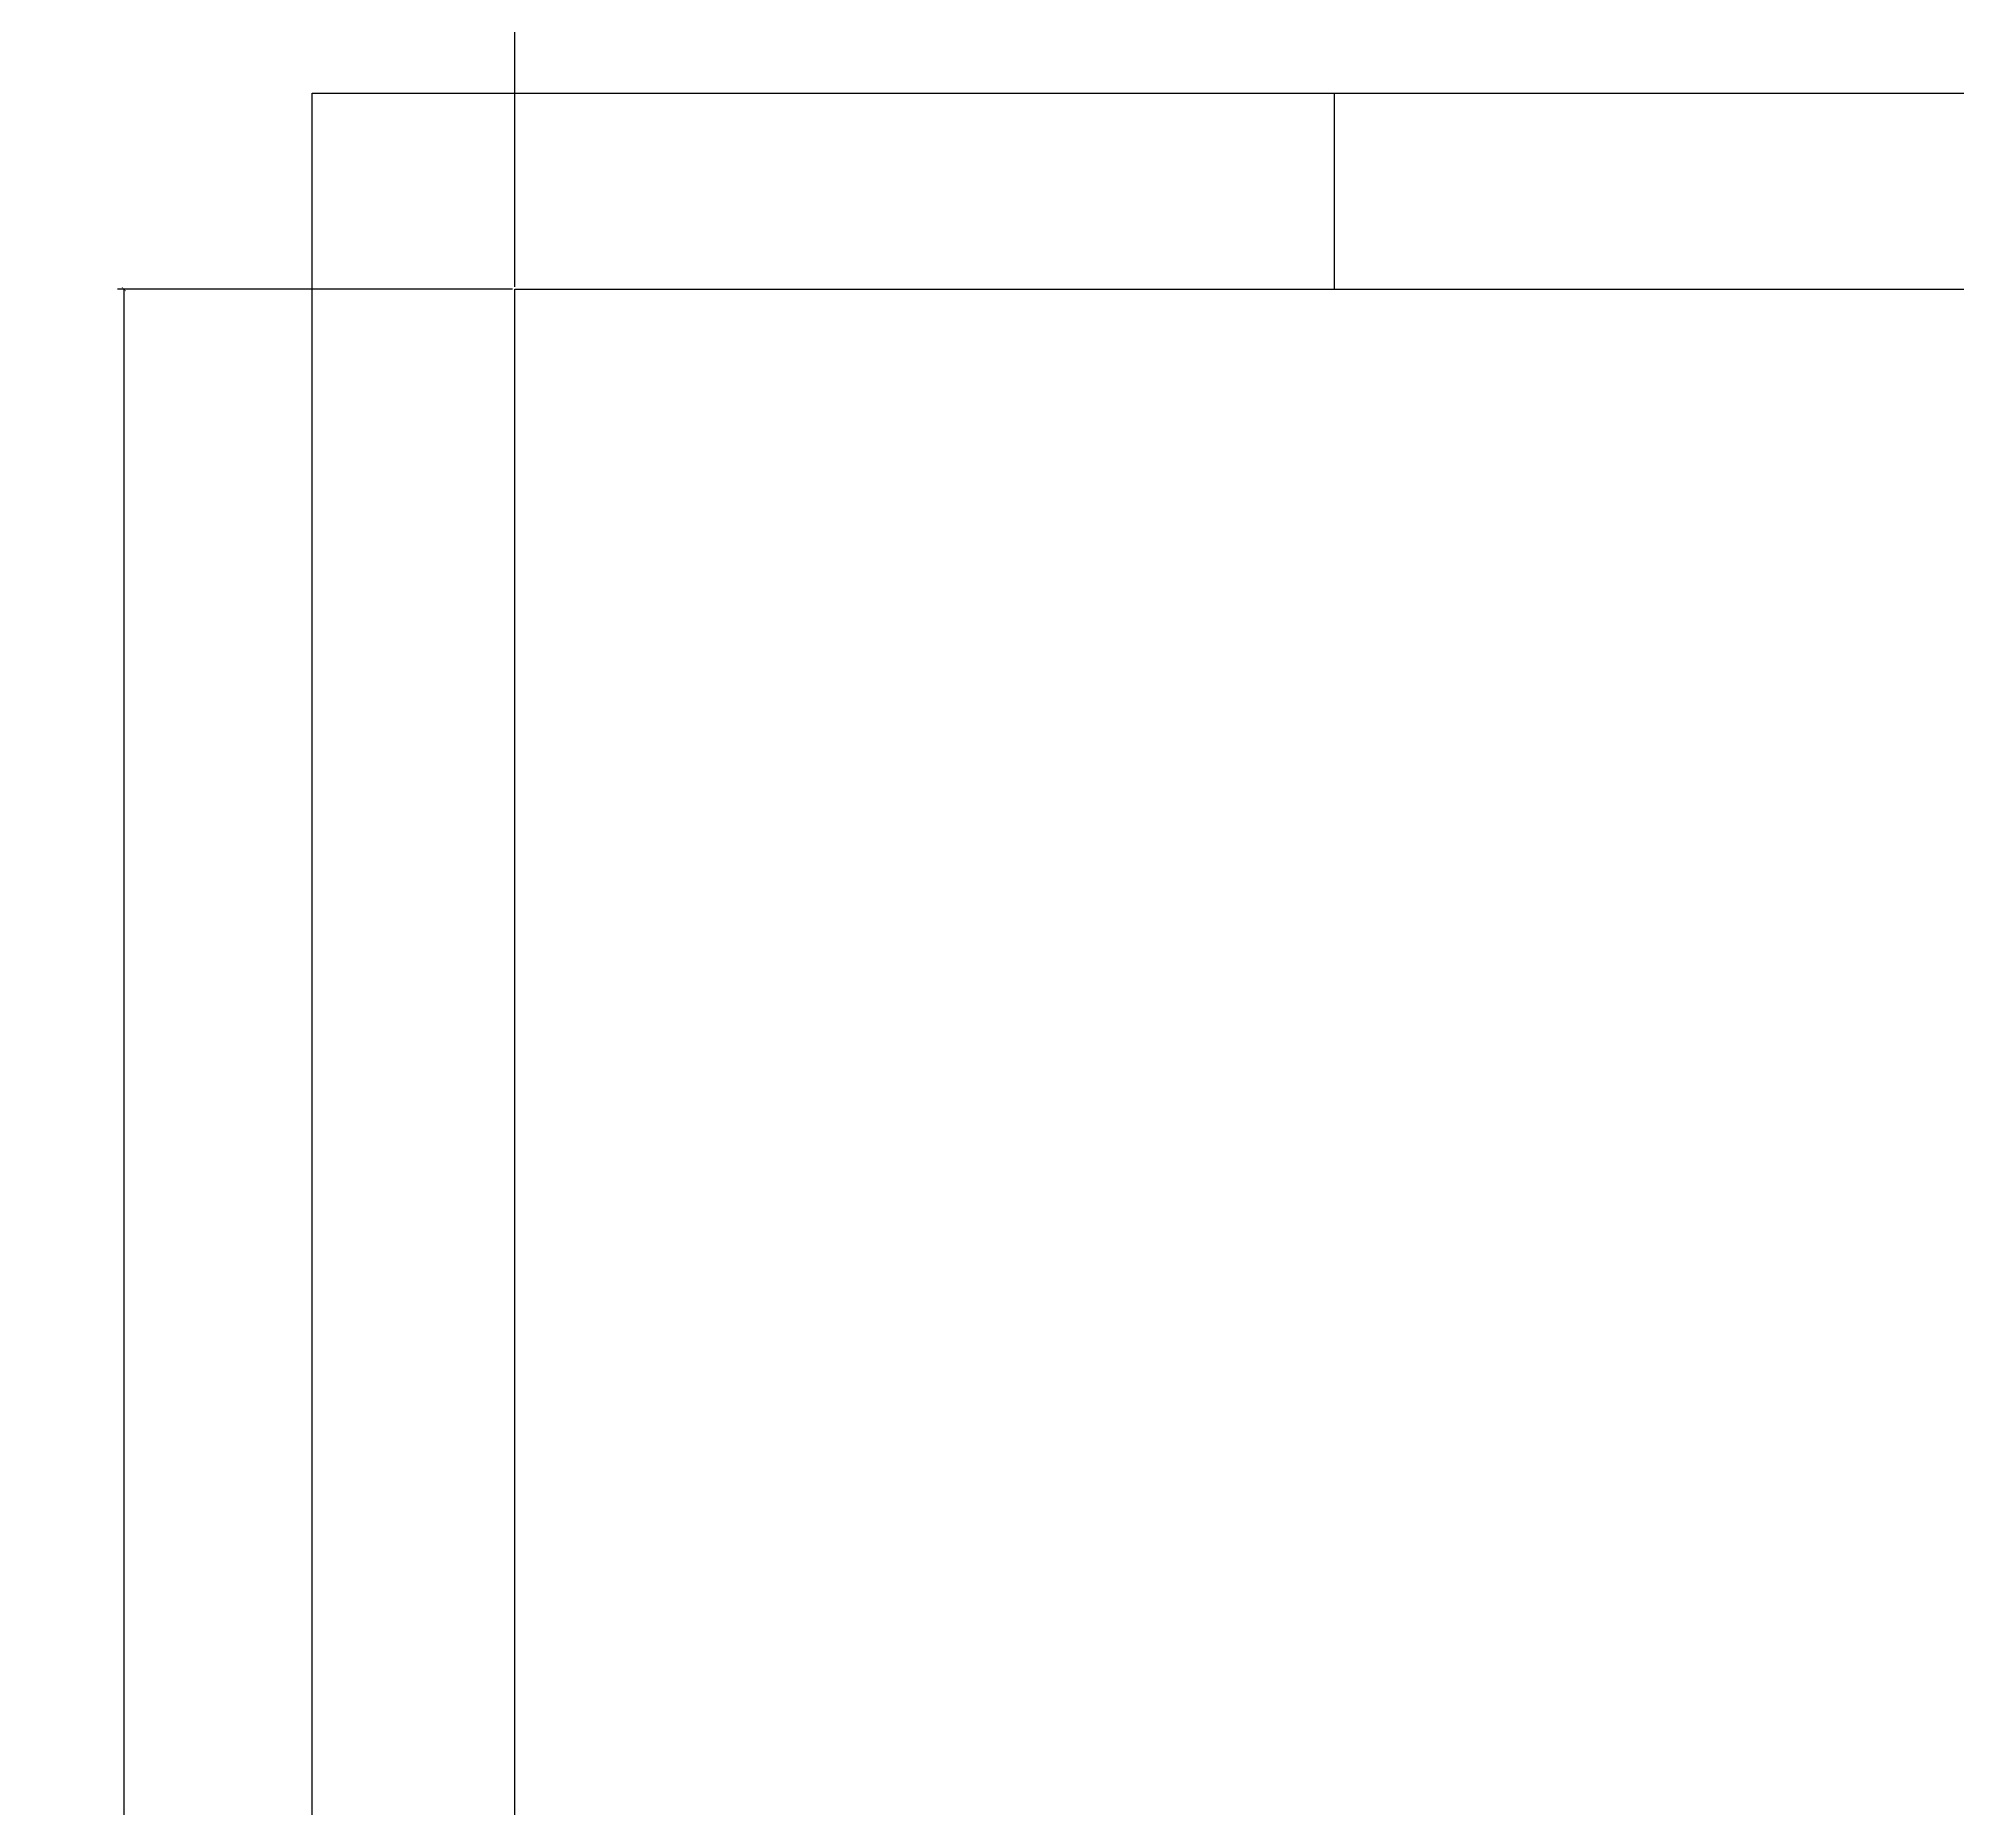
# Model space of a CAD drawing. Header units: inches. Extents: x 12 to 644, y -4 to 515.
# Drawn here: x 44.7 to 98.5, y 411.6 to 461.3 of the extents above; entities that cross this region are included whole.
import ezdxf

# ---------------------------------------------------------------- set-up
doc = ezdxf.new("R2010")
doc.units = ezdxf.units.IN
doc.header["$MEASUREMENT"] = 0
doc.layers.get('0').update_dxf_attribs({"color": 1, "lineweight": 9})
doc.layers.add('A101-Dimensions', color=7, linetype='Continuous', lineweight=9)
doc.layers.add('A101-Floorplan-1st-floor', color=7, linetype='Continuous', lineweight=9)
doc.layers.get('0').off()
doc.styles.get("Standard").update_dxf_attribs({"font": 'Arial.ttf', "height": 2})
doc.dimstyles.get("Standard").update_dxf_attribs({"dimtxt": 0.18, "dimasz": 0.1175, "dimexe": 0.18, "dimexo": 0.0625, "dimgap": 0.09, "dimtad": 0, "dimtoh": 1, "dimdec": 3, "dimzin": 0, "dimdsep": 46, "dimlunit": 4, "dimtxsty": 'Standard', "dimblk": 'ARCHTICK', "dimblk1": 'ARCHTICK', "dimblk2": 'ARCHTICK', "dimcen": 0.09, "dimadec": 1, "dimazin": 0, "dimtfac": 1, "dimtdec": 3, "dimtofl": 0, "dimtmove": 0, "dimatfit": 3, "dimfxl": 1, "dimtolj": 1, "dimtzin": 0, "dimarcsym": 0})

# ---------------------------------------------------------------- blocks, each defined once
blk = doc.blocks.new('_ArchTick')
at = {"color": 0, "linetype": 'ByBlock', "lineweight": 30, "const_width": 0.15}
blk.add_lwpolyline([(-0.5, -0.5), (0.5, 0.5)], dxfattribs=at)
blk = doc.blocks.new('*D196')
at = {"layer": 'A101-Dimensions', "color": 0, "lineweight": -2, "transparency": 16777216}
for p, q in [((58.004, 454.251), (46.921, 454.251)), ((47.101, 454.251), (47.101, 336.928)), ((47.101, 211.069), (47.101, 328.392)), ((58.004, 211.069), (46.921, 211.069))]:
    blk.add_line(p, q, dxfattribs=at)
at = {"layer": 'A101-Dimensions', "color": 0, "lineweight": -2, "transparency": 16777216, "xscale": 0.1175, "yscale": 0.1175, "zscale": 0.1175}
for p, rotation in [((47.101, 454.251), 90), ((47.101, 211.069), 270)]:
    blk.add_blockref('_ArchTick', p, dxfattribs=dict(at, rotation=rotation))
at = {"layer": 'A101-Dimensions', "color": 0, "lineweight": 5, "transparency": 16777216, "insert": (47.101, 332.66), "char_height": 2, "attachment_point": 5, "rotation": 90}
blk.add_mtext('\\A1;20\'-3{\\H1x;\\S1/8;}"', dxfattribs=at)
blk = doc.blocks.new('*D216')
at = {"layer": 'A101-Dimensions', "color": 0, "lineweight": -2, "transparency": 16777216}
for p, q in [((58.066, 454.313), (58.066, 466.379)), ((280.223, 454.313), (280.223, 466.379)), ((58.066, 466.199), (164.988, 466.199)), ((280.223, 466.199), (173.301, 466.199))]:
    blk.add_line(p, q, dxfattribs=at)
at = {"layer": 'A101-Dimensions', "color": 0, "lineweight": -2, "transparency": 16777216, "xscale": 0.1175, "yscale": 0.1175, "zscale": 0.1175, "rotation": 180}
blk.add_blockref('_ArchTick', (58.066, 466.199), dxfattribs=at)
at = {"layer": 'A101-Dimensions', "color": 0, "lineweight": -2, "transparency": 16777216, "xscale": 0.1175, "yscale": 0.1175, "zscale": 0.1175}
blk.add_blockref('_ArchTick', (280.223, 466.199), dxfattribs=at)
at = {"layer": 'A101-Dimensions', "color": 0, "lineweight": 5, "transparency": 16777216, "insert": (169.144, 466.199), "char_height": 2, "attachment_point": 5, "rotation": 180}
blk.add_mtext('\\A1;18\'-6{\\H1x;\\S1/8;}"', dxfattribs=at)

msp = doc.modelspace()

# ---------------------------------------------------------------- linework, layer by layer
at = {"layer": 'A101-Floorplan-1st-floor', "lineweight": -3}
for p, q in [((52.3788, 206.3187), (52.3788, 459.7508)), ((52.3788, 459.7508), (285.7225, 459.7508)), ((81.0663, 454.2508), (81.0663, 459.7508))]:
    msp.add_line(p, q, dxfattribs=at)
msp.add_lwpolyline([(278.3163, 349.8187), (315.0732, 349.8187), (315.0732, 211.0687), (58.0663, 211.0687), (58.0663, 454.2508), (280.2225, 454.2508), (280.2225, 349.8187)], dxfattribs=at)

# ---------------------------------------------------------------- dimensions: what is measured, and where the dimension line sits
at = {"layer": 'A101-Dimensions', "lineweight": 5}
for base, p1, p2, angle, picture, middle in [((280.2225, 466.1995), (58.0663, 454.2508), (280.2225, 454.2508), 180, '*D216', (169.1444, 466.1995)), ((47.1011, 454.2508), (58.0663, 211.0687), (58.0663, 454.2508), 90, '*D196', (47.1011, 332.6598))]:
    dim = msp.add_linear_dim(base=base, p1=p1, p2=p2, angle=angle, dimstyle='Standard', dxfattribs=at)
    dim.commit()
    dim.dimension.update_dxf_attribs({"geometry": picture, "text_midpoint": middle})

doc.saveas('drawing.dxf')
